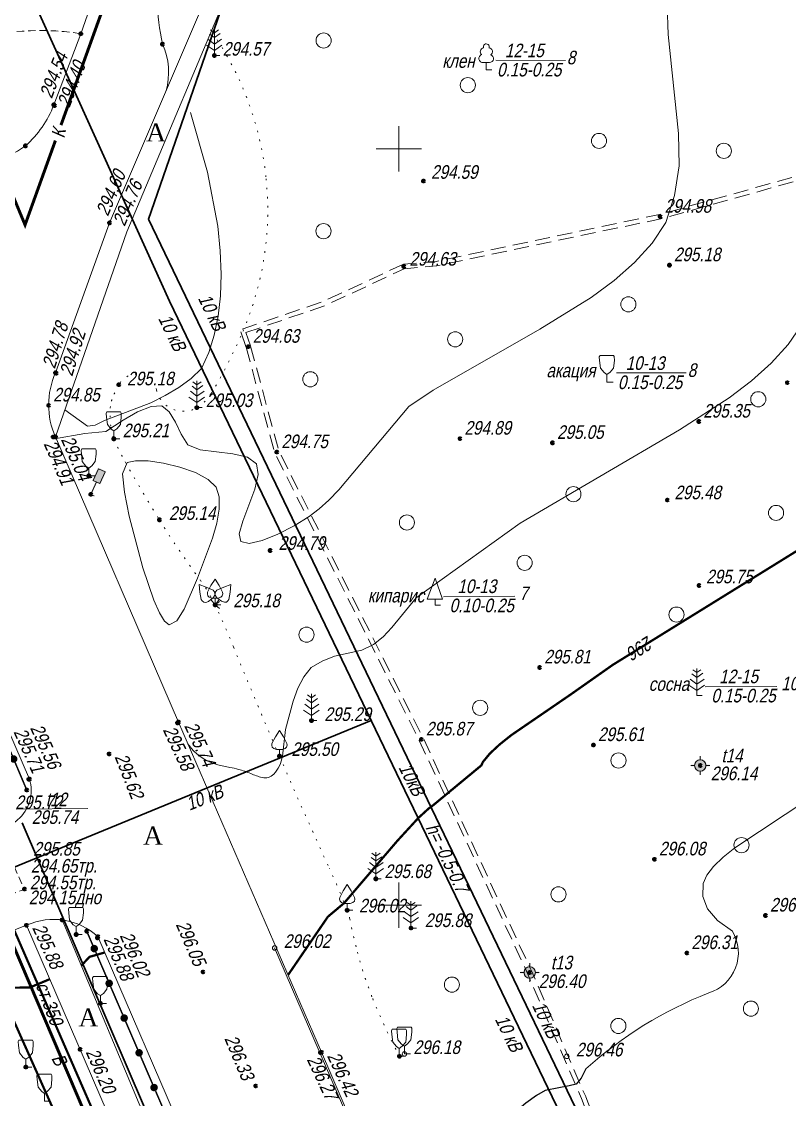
# Model space of a CAD drawing. Header units: metres. Extents: x 5191936 to 10384803, y 4968698 to 9938221.
# Drawn here: x 5192425 to 5192475.8, y 4968837.2 to 4968908.4 of the extents above; entities that cross this region are included whole.
import ezdxf

# ---------------------------------------------------------------- set-up
doc = ezdxf.new("R2010")
doc.units = ezdxf.units.M
for name, pattern in [('71100000a', [1, 0, -1]), ('COMMUN', [6, 5, -1]), ('DASHED', [0.75, 0.5, -0.25]), ('DASHEDX2', [1.5, 1, -0.5])]:
    doc.linetypes.add(name, pattern=pattern)
doc.layers.get('0').update_dxf_attribs({"lineweight": 18})
for name, color, linetype, lineweight in [('31252100', 7, 'Continuous', 18), ('71100000', 7, 'Continuous', 18), ('71133100', 7, 'Continuous', 18), ('71133200', 7, 'Continuous', 18), ('71133300', 7, 'Continuous', 18), ('71133600', 7, 'Continuous', 18), ('71133800', 7, 'Continuous', 18), ('82211000', 7, 'Continuous', 18), ('Commun', 7, 'Continuous', 18), ('CONTOURS-LABEL', 7, 'Continuous', 18), ('ELE_SKLAD', 7, 'Continuous', 18), ('GEO_POINTS', 7, 'Continuous', 18), ('Grid', 7, 'Continuous', 18), ('Otm', 7, 'Continuous', 18), ('R_Поверхность5_CNT-MAJ', 7, 'Continuous', 18), ('R_Поверхность5_CNT-MIN', 7, 'Continuous', 18), ('Sit', 7, 'Continuous', 18), ('Text', 7, 'Continuous', 18), ('Text_com', 7, 'Continuous', 18), ('Us_znak', 7, 'Continuous', 18), ('Us_znak_fon', 7, 'Continuous', 18)]:
    doc.layers.add(name, color=color, linetype=linetype, lineweight=lineweight)
doc.layers.add('R_Поверхность1_CNT-MIN', color=7, linetype='Continuous')
doc.styles.add('eskd', font='ESKD1.shx', dxfattribs={"width": 1.2, "oblique": 15})
doc.styles.get("Standard").update_dxf_attribs({"font": 'arial.ttf', "width": 0.8, "oblique": 13, "height": 0.9})
doc.styles.add('style1', font='times.ttf', dxfattribs={"height": 1})
doc.linetypes.add('KABELww_500', pattern='A,0.0001,-0.4,[131,ltypeshp.shx,S=0.4,R=90,X=0.4,Y=-0.4],0.2,[131,ltypeshp.shx,S=0.2,R=90,X=0.4,Y=-0.2],3.6,[131,ltypeshp.shx,S=0.2,R=-90,X=-0.4,Y=0.2],0.2,[131,ltypeshp.shx,S=0.4,R=-90,X=-0.4,Y=0.4],-0.8,4,-0.4', length=9.6001)
doc.linetypes.add('ПОДЗ_ЛИНИИ_СВЯЗИ', pattern='A,4.8,-0.2,[133,ltypeshp.shx,S=0.2,R=0,X=-0.2,Y=0],-0.2,4.8,-2', length=12)

# ---------------------------------------------------------------- blocks, each defined once
blk = doc.blocks.new('71133200')
for p, q in [((-0.924145, 3.560442), (-1.024145, 3.360442)), ((-1.024145, 3.360442), (-0.977382, 2.864397)), ((-0.977382, 2.864397), (-0.861899, 1.88241)), ((-0.024145, 3.560442), (-0.924145, 3.560442)), ((-0.024145, 3.560442), (0.875855, 3.560442)), ((0.861899, 1.88241), (0.975974, 2.864397)), ((0.875855, 3.560442), (0.958164, 3.395824)), ((0.975974, 2.864397), (0.958164, 3.395824)), ((-0.861899, 1.88241), (-0.374616, 1.28565)), ((0.401375, 1.321765), (0.861899, 1.88241)), ((-0.374616, 1.28565), (0, 1.039723)), ((0, 1.039723), (0.401375, 1.321765)), ((0, 0), (0, 1.039723)), ((0.8, 0), (0, 0))]:
    blk.add_line(p, q)
at = {"style": 'eskd', "oblique": 14.99997778}
blk.add_attdef('Z', (1.873004, -0.239356), '', height=2, dxfattribs=at)
blk = doc.blocks.new('71133300')
for p, q in [((0, 0.91), (0, 0)), ((0, 0), (0.76, 0))]:
    blk.add_line(p, q)
blk.add_lwpolyline([(0, 0.91), (-0.38, 0.91), (-0.76, 1.03), (-0.95, 1.21), (-1.01, 1.47), (-0.99, 1.69), (-0.54, 2.57), (0, 3.42), (0.54, 2.57), (0.99, 1.69), (1.01, 1.47), (0.95, 1.21), (0.76, 1.03), (0.39, 0.91)], close=True)
at = {"style": 'eskd', "oblique": 15}
blk.add_attdef('Z', (1.77, -0.69), '', height=2, dxfattribs=at)
blk = doc.blocks.new('71133600')
for p, q in [((-0.52, 3.39), (0, 3.02)), ((0, 3.02), (0.55, 3.39)), ((-0.86, 2.16), (0, 1.51)), ((0, 1.51), (0.96, 2.16))]:
    blk.add_line(p, q)
for points in [[(-0.64, 2.84), (0, 2.37), (0, 2.37), (0.78, 2.93)], [(0.71, 0), (0, 0), (0, 3.55)], [(-1.05, 1.38), (0, 0.67), (1, 1.38)]]:
    blk.add_lwpolyline(points)
at = {"style": 'eskd', "oblique": 15}
blk.add_attdef('Z', (2.03, -0.19), '', height=2, dxfattribs=at)
blk = doc.blocks.new('ZNAK')
at = {"layer": 'Us_znak_fon', "true_color": 0xffffff}
blk.add_hatch(color=7, dxfattribs=at).paths.add_polyline_path([(0.3, 1.8), (-0.3, 1.8), (-0.3, 0.85), (-0.05, 0.85), (-0.05, -0.05), (0.25, -0.05), (0.25, 0.05), (0.05, 0.05), (0.05, 0.85), (0.3, 0.85)])
at = {"layer": 'Us_znak', "color": 0, "linetype": 'Continuous', "lineweight": -2, "ltscale": 10}
blk.add_lwpolyline([(-0.25, 1.75), (0.25, 1.75), (0.25, 0.9), (-0.25, 0.9)], close=True, dxfattribs=at)
at = {"layer": 'Us_znak', "linetype": 'DASHEDX2', "ltscale": 10}
blk.add_lwpolyline([(0, 0.9), (0, 0), (0.25, 0)], dxfattribs=at)
blk = doc.blocks.new('*U51')
at = {"layer": '82211000', "linetype": 'Continuous', "ltscale": 0.5}
for points in [[(5192401.539, 4968912.652, 1), (5192401.737, 4968912.193, 1)], [(5192402.527, 4968910.355, 1), (5192402.725, 4968909.896, 1)], [(5192403.515, 4968908.059, 1), (5192403.713, 4968907.6, 1)], [(5192404.503, 4968905.762, 1), (5192404.701, 4968905.303, 1)], [(5192405.491, 4968903.466, 1), (5192405.689, 4968903.007, 1)], [(5192406.486, 4968901.173, 1), (5192406.688, 4968900.715, 1)], [(5192407.494, 4968898.885, 1), (5192407.695, 4968898.427, 1)], [(5192408.501, 4968896.597, 1), (5192408.703, 4968896.139, 1)], [(5192409.509, 4968894.309, 1), (5192409.71, 4968893.851, 1)], [(5192410.516, 4968892.021, 1), (5192410.718, 4968891.563, 1)], [(5192411.524, 4968889.732, 1), (5192411.725, 4968889.275, 1)], [(5192412.531, 4968887.444, 1), (5192412.733, 4968886.987, 1)], [(5192413.538, 4968885.156, 1), (5192413.74, 4968884.699, 1)], [(5192414.546, 4968882.868, 1), (5192414.747, 4968882.411, 1)], [(5192415.553, 4968880.58, 1), (5192415.755, 4968880.123, 1)], [(5192416.561, 4968878.292, 1), (5192416.762, 4968877.835, 1)], [(5192417.568, 4968876.004, 1), (5192417.77, 4968875.547, 1)], [(5192418.571, 4968873.714, 1), (5192418.766, 4968873.254, 1)], [(5192419.546, 4968871.412, 1), (5192419.741, 4968870.952, 1)], [(5192420.521, 4968869.11, 1), (5192420.716, 4968868.65, 1)], [(5192421.496, 4968866.808, 1), (5192421.691, 4968866.348, 1)], [(5192422.47, 4968864.506, 1), (5192422.665, 4968864.045, 1)], [(5192423.445, 4968862.204, 1), (5192423.64, 4968861.743, 1)], [(5192424.42, 4968859.902, 1), (5192424.615, 4968859.441, 1)]]:
    blk.add_hatch(color=256, dxfattribs=at).paths.add_polyline_path(points, flags=0)
at = {"layer": '82211000', "linetype": 'Continuous', "ltscale": 0.5, "flags": 128}
blk.add_lwpolyline([(5192401.144, 4968913.57, 0.1, 0.1, 0), (5192401.539, 4968912.652, 0, 0, 0)], format="xyseb", dxfattribs=at)
at = {"layer": '82211000', "linetype": 'Continuous', "ltscale": 0.5, "const_width": 0.1}
for points in [[(5192401.737, 4968912.193), (5192402.527, 4968910.355)], [(5192402.725, 4968909.896), (5192403.515, 4968908.059)], [(5192403.713, 4968907.6), (5192404.503, 4968905.762)], [(5192404.701, 4968905.303), (5192405.491, 4968903.466)], [(5192406.688, 4968900.715), (5192407.494, 4968898.885)], [(5192407.695, 4968898.427), (5192408.501, 4968896.597)], [(5192408.703, 4968896.139), (5192409.509, 4968894.309)], [(5192409.71, 4968893.851), (5192410.516, 4968892.021)], [(5192410.718, 4968891.563), (5192411.524, 4968889.732)], [(5192411.725, 4968889.275), (5192412.531, 4968887.444)], [(5192412.733, 4968886.987), (5192413.538, 4968885.156)], [(5192413.74, 4968884.699), (5192414.546, 4968882.868)], [(5192414.747, 4968882.411), (5192415.553, 4968880.58)], [(5192415.755, 4968880.123), (5192416.561, 4968878.292)], [(5192416.762, 4968877.835), (5192417.568, 4968876.004)], [(5192418.766, 4968873.254), (5192419.546, 4968871.412)], [(5192419.741, 4968870.952), (5192420.521, 4968869.11)], [(5192420.716, 4968868.65), (5192421.496, 4968866.808)], [(5192421.691, 4968866.348), (5192422.47, 4968864.506)], [(5192422.665, 4968864.045), (5192423.445, 4968862.204)], [(5192423.64, 4968861.743), (5192424.42, 4968859.902)]]:
    blk.add_lwpolyline(points, dxfattribs=at)
at = {"layer": '82211000', "linetype": 'Continuous', "ltscale": 0.5}
for points in [[(5192405.689, 4968903.007, 0.1, 0.1, 0), (5192406.121, 4968902.002, 0.1, 0.1, 0), (5192406.486, 4968901.173, 0, 0, 0)], [(5192417.77, 4968875.547, 0.1, 0.1, 0), (5192418.436, 4968874.033, 0.1, 0.1, 0), (5192418.571, 4968873.714, 0, 0, 0)]]:
    blk.add_lwpolyline(points, format="xyseb", dxfattribs=at)
at = {"layer": '82211000', "ltscale": 0.5, "const_width": 0.1}
blk.add_lwpolyline([(5192424.615, 4968859.441), (5192425.388, 4968857.617)], dxfattribs=at)
blk = doc.blocks.new('*U57')
at = {"layer": '82211000', "linetype": 'Continuous', "ltscale": 0.5}
for points in [[(5192429.752, 4968847.366, 1), (5192429.95, 4968846.907, 1)], [(5192430.741, 4968845.07, 1), (5192430.939, 4968844.611, 1)], [(5192431.731, 4968842.774, 1), (5192431.928, 4968842.315, 1)], [(5192432.72, 4968840.478, 1), (5192432.918, 4968840.019, 1)], [(5192433.709, 4968838.182, 1), (5192433.907, 4968837.723, 1)], [(5192434.699, 4968835.887, 1), (5192434.897, 4968835.427, 1)], [(5192435.688, 4968833.591, 1), (5192435.886, 4968833.132, 1)], [(5192436.678, 4968831.295, 1), (5192436.875, 4968830.836, 1)]]:
    blk.add_hatch(color=256, dxfattribs=at).paths.add_polyline_path(points, flags=0)
at = {"layer": '82211000', "linetype": 'Continuous', "ltscale": 0.5, "flags": 128}
blk.add_lwpolyline([(5192429.356, 4968848.284, 0.1, 0.1, 0), (5192429.752, 4968847.366, 0, 0, 0)], format="xyseb", dxfattribs=at)
at = {"layer": '82211000', "linetype": 'Continuous', "ltscale": 0.5, "const_width": 0.1}
for points in [[(5192429.95, 4968846.907), (5192430.741, 4968845.07)], [(5192430.939, 4968844.611), (5192431.731, 4968842.774)], [(5192431.928, 4968842.315), (5192432.72, 4968840.478)], [(5192432.918, 4968840.019), (5192433.709, 4968838.182)], [(5192433.907, 4968837.723), (5192434.699, 4968835.887)], [(5192434.897, 4968835.427), (5192435.688, 4968833.591)], [(5192435.886, 4968833.132), (5192436.678, 4968831.295)]]:
    blk.add_lwpolyline(points, dxfattribs=at)
at = {"layer": '82211000', "ltscale": 0.5, "const_width": 0.1}
blk.add_lwpolyline([(5192436.875, 4968830.836), (5192437.386, 4968829.652)], dxfattribs=at)
blk = doc.blocks.new('31252100a')
blk.add_circle((0, 0), 1)
blk = doc.blocks.new('GRID')
at = {"layer": 'Grid', "color": 104}
blk.add_line((-1.5, 0), (1.5, 0), dxfattribs=at)
for points in [[(0, 0), (0, 1.5)], [(0, 0), (0, -1.5)]]:
    blk.add_lwpolyline(points, dxfattribs=at)
blk = doc.blocks.new('POINT')
at = {"layer": 'Us_znak', "linetype": 'Continuous', "lineweight": -2}
h = blk.add_hatch(color=0, dxfattribs=at)
edge = h.paths.add_edge_path()
edge.add_arc((0, 0), 0.05, 0, 360)
at = {"layer": 'Us_znak_fon', "linetype": 'Continuous', "true_color": 0xffffff}
blk.add_hatch(color=7, dxfattribs=at).paths.add_polyline_path([(-0.422, 0.05, -0.346708), (-0.05, 0.422), (-0.05, 0.625), (0.05, 0.625), (0.05, 0.422, -0.346708), (0.422, 0.05), (0.625, 0.05), (0.625, -0.05), (0.422, -0.05, -0.346708), (0.05, -0.422), (0.05, -0.625), (-0.05, -0.625), (-0.05, -0.422, -0.346708), (-0.422, -0.05), (-0.625, -0.05), (-0.625, 0.05)])
at = {"layer": 'Us_znak', "color": 0, "linetype": 'Continuous', "lineweight": -2}
for p, q in [((-0.625, 0), (-0.375, 0)), ((0, 0.375), (0, 0.625)), ((0.375, 0), (0.625, 0)), ((0, -0.625), (0, -0.375))]:
    blk.add_line(p, q, dxfattribs=at)
for radius in [0.375, 0.05]:
    blk.add_circle((0, 0), radius, dxfattribs=at)
blk = doc.blocks.new('71133800')
blk.add_lwpolyline([(0.71, 0), (0, 0), (0, 0.8), (-1.03, 0.8), (0, 3.61), (1.01, 0.8), (-0.03, 0.8)])
at = {"style": 'eskd', "oblique": 15}
blk.add_attdef('Z', (1.57, -0.8), '', height=2, dxfattribs=at)
blk = doc.blocks.new('71133100')
for p, q in [((-0.39, 0.96), (0.43, 0.96)), ((0, 0.96), (0, 0)), ((0, 0), (0.75, 0))]:
    blk.add_line(p, q)
for centre, radius, start, end in [((-0.26, 2.38), 0.52, 101.09, 227.21), ((0.01, 3.04), 0.39, 339.52, 198.62), ((0.33, 2.4), 0.5, 301.87, 85.62), ((-0.44, 1.5), 0.538, 107.1058, 275.2306), ((0.46, 1.48), 0.52, 267.04, 76.7)]:
    blk.add_arc(centre, radius, start, end)
at = {"style": 'eskd', "oblique": 15}
blk.add_attdef('Z', (1.7, -0.17), '', height=2, dxfattribs=at)

msp = doc.modelspace()

# ---------------------------------------------------------------- linework, layer by layer
at = {"color": 192, "linetype": 'ПОДЗ_ЛИНИИ_СВЯЗИ', "lineweight": 60, "ltscale": 0.4, "const_width": 0.15, "flags": 128}
for points, elevation in [([(5192359.414, 4968975.202), (5192400.151, 4968879.163), (5192415.349, 4968862.931), (5192431.978, 4968825.684)], 290.481), ([(5192419.742, 4968859.39), (5192467.862, 4968749.101)], 295.619)]:
    msp.add_lwpolyline(points, dxfattribs=dict(at, elevation=elevation))
at = {"layer": '71100000', "linetype": '71100000a', "ltscale": 0.5}
msp.add_lwpolyline([(5192450.035, 4968840.02, -0.025435), (5192448.271, 4968843.83, -0.033015), (5192447.263, 4968846.905, -0.010565), (5192446.748, 4968849.109, 0.041009), (5192446.581, 4968849.668, 0.014385), (5192445.404, 4968852.443, -0.005343), (5192442.102, 4968859.852, -0.005186), (5192439.063, 4968867.076, 0.013408), (5192437.842, 4968869.851, 0.048157), (5192436.86, 4968871.498, -0.019154), (5192434.162, 4968875.479, -0.011167), (5192431.893, 4968879.309, -0.029325), (5192431.149, 4968880.834, -0.071855), (5192430.95, 4968881.604, -0.041893), (5192430.917, 4968882.963, -0.078018), (5192431.018, 4968883.425, -0.033707), (5192431.48, 4968884.412, -0.688426), (5192433.967, 4968884.061, 0.504722), (5192436.64, 4968882.894, 0.126735), (5192437.571, 4968883.807, 0.034981), (5192439.691, 4968887.949, 0.128452), (5192441.207, 4968898.148, 0.127487), (5192437.534, 4968907.864)], format="xyb", dxfattribs=at)
at = {"layer": 'Commun', "color": 1, "linetype": 'KABELww_500', "lineweight": 30, "flags": 128}
for points, elevation in [([(5192382.466, 4969011.289), (5192415.089, 4968933.441), (5192434.818, 4968889.937), (5192496.307, 4968762.206)], 289.986), ([(5192470.823, 4968955.324), (5192470.043, 4968959.241), (5192459.28, 4968956.949), (5192460.771, 4968950.247), (5192451.844, 4968948.527), (5192433.445, 4968895.36), (5192497.244, 4968762.638)], 289.986), ([(5192448.161, 4968862.219), (5192387.086, 4968837.14)], 294.626), ([(5192425.079, 4968855.453), (5192470.325, 4968750.235)], 289.986)]:
    msp.add_lwpolyline(points, dxfattribs=dict(at, elevation=elevation))
at = {"layer": 'Commun', "color": 32, "linetype": 'COMMUN', "ltscale": 0.7, "const_width": 0.2, "elevation": 289.283, "flags": 128}
for points in [[(5192427.65, 4968901.57), (5192435.537, 4968923.461)], [(5192418.659, 4968910.859), (5192425.274, 4968894.976), (5192427.282, 4968900.548)]]:
    msp.add_lwpolyline(points, dxfattribs=at)
at = {"layer": 'Commun', "color": 106, "linetype": 'COMMUN', "ltscale": 0.7, "const_width": 0.2, "elevation": 295.736, "flags": 128}
msp.add_lwpolyline([(5192423.269, 4968850.237), (5192466.623, 4968748.53)], dxfattribs=at)
at = {"layer": 'GEO_POINTS', "color": 1}
for points, elevation in [([(5192441.784, 4968847.178), (5192441.784, 4968847.178)], 296.015), ([(5192450.368, 4968840.17), (5192450.368, 4968840.17)], 296.18), ([(5192461.111, 4968840.011), (5192461.111, 4968840.011)], 296.46)]:
    msp.add_lwpolyline(points, dxfattribs=dict(at, elevation=elevation))
at = {"layer": 'GEO_POINTS', "lineweight": 60}
for centre in [(5192428.958, 4968907.612, 294.293), (5192434.364, 4968906.923, 294.402), (5192437.794, 4968906.167, 294.569), (5192427.177, 4968902.905, 294.537), (5192427.229, 4968902.855, 294.396), (5192425.304, 4968900.195, 294.41), (5192451.634, 4968897.871, 294.591), (5192467.282, 4968895.518, 294.976), (5192430.868, 4968895.104, 294.763), (5192430.871, 4968895.117, 294.604), (5192450.327, 4968892.225, 294.634), (5192467.896, 4968892.312, 295.178), (5192440.039, 4968886.923, 294.626), (5192427.294, 4968885.197, 294.783), (5192427.343, 4968885.167, 294.922), (5192431.48, 4968884.412, 295.175), (5192475.694, 4968884.545, 295.61), (5192426.835, 4968883.042, 294.85), (5192436.64, 4968882.894, 295.032), (5192469.84, 4968881.975, 295.35), (5192427.14, 4968880.956, 294.909), (5192427.28, 4968880.964, 295.041), (5192431.149, 4968880.834, 295.208), (5192454.043, 4968880.849, 294.886), (5192460.165, 4968880.566, 295.05), (5192441.93, 4968879.956, 294.749), (5192429.488, 4968878.383, 295.768), (5192429.625, 4968877.163, 295.146), (5192467.759, 4968876.788, 295.478), (5192434.162, 4968875.479, 295.145), (5192441.486, 4968873.448, 294.794), (5192469.853, 4968871.139, 295.749), (5192437.842, 4968869.851, 295.178), (5192459.312, 4968865.722, 295.813), (5192435.366, 4968862.061, 295.584), (5192435.424, 4968862.1, 295.738), (5192444.218, 4968862.205, 295.288), (5192451.486, 4968860.963, 295.87), (5192462.869, 4968860.593, 295.61), (5192430.834, 4968860.002, 295.62), (5192442.102, 4968859.852, 295.5), (5192469.939, 4968859.242, 296.14), (5192425.526, 4968858.326, 295.707), (5192425.567, 4968858.343, 295.558), (5192425.388, 4968857.617, 295.695), (5192466.905, 4968853.038, 296.075), (5192425.235, 4968851.073, 295.797), (5192448.478, 4968851.745, 295.684), (5192446.581, 4968849.668, 296.024), (5192427.721, 4968849.03, 295.875), (5192474.25, 4968849.324, 296.639), (5192425.373, 4968848.677, 295.883), (5192429.356, 4968848.284, 295.965), (5192450.802, 4968848.494, 295.878), (5192428.653, 4968848.07, 295.97), (5192430.069, 4968847.841, 296.024), (5192430.093, 4968847.929, 295.885), (5192469.053, 4968846.845, 296.308), (5192437.045, 4968845.593, 296.053), (5192458.652, 4968845.555, 296.401), (5192430.255, 4968843.514, 296.175), (5192428.915, 4968840.476, 296.204), (5192444.82, 4968840.263, 296.27), (5192444.889, 4968840.285, 296.423), (5192450.035, 4968840.02, 296.2), (5192425.327, 4968839.306, 295.941), (5192440.528, 4968838.057, 296.327)]:
    msp.add_circle(centre, 0.06, dxfattribs=at)
at = {"layer": 'GEO_POINTS', "color": 1}
for centre in [(5192441.784, 4968847.178, 296.015), (5192450.368, 4968840.17, 296.18), (5192461.111, 4968840.011, 296.46)]:
    msp.add_circle(centre, 0.15, dxfattribs=at)
at = {"layer": 'R_Поверхность1_CNT-MIN', "color": 32, "elevation": 296.5}
msp.add_lwpolyline([(5192462.377, 4968839.186), (5192462.052, 4968838.568), (5192461.722, 4968838.181), (5192461.272, 4968838.069), (5192460.58, 4968837.939), (5192459.686, 4968837.756), (5192459.096, 4968837.425), (5192458.394, 4968836.918), (5192453.179, 4968832.495), (5192452.367, 4968831.911), (5192451.635, 4968831.482), (5192451.007, 4968831.247), (5192450.074, 4968831.313), (5192449.301, 4968831.717), (5192448.328, 4968832.03)], dxfattribs=at)
at = {"layer": 'R_Поверхность5_CNT-MAJ', "color": 32, "elevation": 296, "flags": 128}
msp.add_lwpolyline([(5192506.282, 4968931.554, 0.15, 0.15, 0), (5192496.66, 4968903.041, 0.15, 0.15, 0), (5192493.655, 4968896.656, 0.15, 0.15, 0), (5192485.676, 4968883.654, 0.15, 0.15, 0), (5192484.858, 4968880.647, 0.15, 0.15, 0), (5192483.836, 4968878.993, 0.15, 0.15, 0), (5192482.846, 4968877.999, 0.15, 0.15, 0), (5192481.553, 4968876.93, 0.15, 0.15, 0), (5192478.247, 4968874.615, 0.15, 0.15, 0), (5192464.154, 4968865.895, 0.15, 0.15, 0), (5192461.343, 4968863.919, 0.15, 0.15, 0), (5192457.438, 4968861.247, 0.15, 0.15, 0), (5192456.659, 4968860.625, 0.15, 0.15, 0), (5192456.026, 4968860.037, 0.15, 0.15, 0), (5192455.572, 4968859.492, 0.15, 0.15, 0), (5192455.453, 4968859.244, 0.15, 0.15, 0), (5192452.291, 4968856.631, 0.15, 0.15, 0), (5192451.966, 4968856.391, 0.15, 0.15, 0), (5192451.294, 4968855.778, 0.15, 0.15, 0), (5192449.903, 4968854.263, 0.15, 0.15, 0), (5192446.373, 4968850.141, 0.15, 0.15, 0), (5192446.373, 4968850.141, 0.15, 0.15, 0), (5192446.373, 4968850.141, 0, 0, 0)], format="xyseb", dxfattribs=at)
at = {"layer": 'R_Поверхность5_CNT-MAJ', "color": 32, "const_width": 0.15, "flags": 128}
for points, elevation in [([(5192446.373, 4968850.141), (5192445.304, 4968849.243), (5192442.672, 4968845.394)], 296), ([(5192430.545, 4968846.881), (5192429.536, 4968846.59), (5192428.99, 4968846.004)], 295.885), ([(5192418.271, 4968844.315), (5192421.659, 4968844.318), (5192423.954, 4968844.545), (5192425.582, 4968844.564), (5192426.908, 4968845.116)], 296)]:
    msp.add_lwpolyline(points, dxfattribs=dict(at, elevation=elevation))
at = {"layer": 'R_Поверхность5_CNT-MIN', "color": 32, "flags": 128}
for points, elevation in [([(5192501.698, 4968942.258), (5192481.104, 4968900.912), (5192477.708, 4968890.353), (5192476.858, 4968888.668), (5192475.75, 4968887.064), (5192474.628, 4968885.837), (5192473.319, 4968884.669), (5192471.855, 4968883.551), (5192468.573, 4968881.424), (5192458.025, 4968875.268), (5192451.139, 4968870.319), (5192449.542, 4968868.352), (5192448.967, 4968867.752), (5192448.332, 4968867.232), (5192447.55, 4968866.871), (5192445.753, 4968866.464), (5192444.935, 4968866.141), (5192444.189, 4968865.717), (5192443.716, 4968865.106), (5192443.323, 4968864.346), (5192442.998, 4968863.482), (5192442.497, 4968861.614), (5192442.292, 4968859.852)], 295.5), ([(5192510.277, 4968911.973), (5192507.267, 4968904.954), (5192501.788, 4968897.305), (5192493.178, 4968878.157), (5192492.523, 4968874.78), (5192490.722, 4968870.307), (5192490.418, 4968868.517), (5192490.104, 4968867.787), (5192489.606, 4968867.41), (5192488.991, 4968867.153), (5192488.36, 4968866.804), (5192487.742, 4968866.24), (5192485.83, 4968864.104), (5192478.991, 4968858.368), (5192477.174, 4968857.079), (5192472.231, 4968853.803), (5192471.448, 4968853.176), (5192470.813, 4968852.568), (5192470.36, 4968851.986), (5192470.124, 4968851.433), (5192470.102, 4968850.576), (5192470.417, 4968849.765), (5192471.07, 4968848.999), (5192472.061, 4968848.28)], 296.5), ([(5192467.755, 4968909.49), (5192467.804, 4968907.553), (5192468.506, 4968901.012), (5192468.548, 4968898.868), (5192468.239, 4968896.909), (5192467.665, 4968895.135), (5192466.747, 4968893.759), (5192465.591, 4968892.485), (5192464.234, 4968891.298), (5192462.714, 4968890.181), (5192459.335, 4968888.092), (5192452.278, 4968884.043), (5192450.67, 4968882.964), (5192446.032, 4968877.458), (5192445.374, 4968876.787), (5192444.72, 4968876.197), (5192444.07, 4968875.704), (5192443.069, 4968875.084), (5192441.989, 4968874.524), (5192440.956, 4968874.107), (5192440.097, 4968873.92), (5192439.54, 4968874.048), (5192439.443, 4968874.544), (5192439.675, 4968875.385), (5192440.464, 4968877.501), (5192440.691, 4968878.472), (5192440.587, 4968879.182), (5192439.98, 4968879.625), (5192439.026, 4968879.836), (5192436.86, 4968880.106), (5192436.036, 4968880.436), (5192435.605, 4968881.144), (5192435.22, 4968881.933), (5192434.815, 4968882.616), (5192434.324, 4968883.009), (5192433.605, 4968882.962), (5192432.704, 4968882.614), (5192431.773, 4968882.074), (5192430.623, 4968881.327), (5192429.237, 4968881.193), (5192427.217, 4968880.828)], 295), ([(5192436.227, 4968902.411), (5192437.34, 4968898.461), (5192438.015, 4968894.899), (5192438.189, 4968893.262), (5192438.254, 4968891.723), (5192438.21, 4968890.28), (5192438.056, 4968888.934), (5192437.793, 4968887.684), (5192437.421, 4968886.532), (5192436.94, 4968885.476), (5192436.251, 4968884.818), (5192435.44, 4968884.228), (5192434.542, 4968883.694), (5192433.588, 4968883.203), (5192430.527, 4968882.043), (5192429.918, 4968881.726)], 294.5), ([(5192429.918, 4968881.726), (5192429.399, 4968881.676), (5192427.907, 4968882.758)], 294.5)]:
    msp.add_lwpolyline(points, dxfattribs=dict(at, elevation=elevation))
at = {"layer": 'R_Поверхность5_CNT-MIN', "color": 32, "elevation": 295.5, "flags": 128}
msp.add_lwpolyline([(5192434.817, 4968868.538), (5192435.304, 4968868.8), (5192435.802, 4968869.572), (5192436.684, 4968871.623), (5192437.679, 4968874.273), (5192437.956, 4968875.25), (5192438.12, 4968876.175), (5192438.122, 4968876.991), (5192437.911, 4968877.64), (5192437.382, 4968878.154), (5192436.544, 4968878.6), (5192435.521, 4968878.963), (5192434.435, 4968879.226), (5192433.41, 4968879.373), (5192432.569, 4968879.389), (5192432.035, 4968879.258), (5192431.723, 4968878.528), (5192431.858, 4968877.316), (5192432.17, 4968875.715), (5192433.066, 4968872.301), (5192433.795, 4968870.159), (5192434.158, 4968869.337), (5192434.503, 4968868.773)], close=True, dxfattribs=at)
at = {"layer": 'R_Поверхность5_CNT-MIN', "color": 32}
msp.add_lwpolyline([(5192442.292, 4968859.852, -0.156787), (5192441.719, 4968858.668, -0.271187), (5192440.953, 4968858.448, -0.038526), (5192440.203, 4968858.703, 0.035701), (5192439.395, 4968858.982, 0.016938), (5192438.821, 4968859.115, -0.012112), (5192438.016, 4968859.293, -0.159893), (5192436.264, 4968860.39, -0.017346), (5192436.042, 4968860.676)], format="xyb", dxfattribs=at)
at = {"layer": 'R_Поверхность5_CNT-MIN', "color": 32, "elevation": 296.5, "flags": 128}
msp.add_lwpolyline([(5192472.061, 4968848.28, -0.486944), (5192470.498, 4968844.206, 0.090832), (5192462.377, 4968839.186, 2.598001)], format="xyb", dxfattribs=at)
at = {"layer": 'Sit', "flags": 128}
for points, elevation in [([(5192412.257, 4968915.081), (5192417.309, 4968903.186, 0.533802), (5192425.304, 4968900.195, 0.119515), (5192427.177, 4968902.905), (5192428.958, 4968907.612), (5192433.591, 4968920.829), (5192435.781, 4968926.726), (5192437.133, 4968930.267), (5192442.126, 4968944.513), (5192443.619, 4968948.254)], 293.656), ([(5192434.364, 4968906.923, -0.048517), (5192434.02, 4968909.807), (5192439.883, 4968925.956), (5192441.089, 4968929.76), (5192442.067, 4968932.416, -0.075331), (5192444.332, 4968934.339, 0.188847), (5192445.595, 4968936.021)], 294.402), ([(5192447.22, 4968933.436), (5192441.725, 4968918.196, -0.252015), (5192439.439, 4968912.168), (5192432.015, 4968894.505), (5192427.28, 4968880.964)], 294.109), ([(5192430.868, 4968895.104), (5192430.868, 4968895.104), (5192438.336, 4968912.562), (5192438.935, 4968914.077, 0.349402), (5192440.458, 4968918.315), (5192442.842, 4968924.865), (5192445.978, 4968933.407)], 294.85), ([(5192434.364, 4968906.923, -0.176222), (5192434.602, 4968903.833, -1.114491)], 294.402), ([(5192427.28, 4968880.964, -0.213698), (5192427.294, 4968885.197), (5192430.868, 4968895.104)], 294.85), ([(5192423.038, 4968853.981, -0.034609), (5192424.784, 4968855.654, 0.305332), (5192425.567, 4968858.343, -42.936073)], 294.548), ([(5192430.093, 4968847.929, 0.300387), (5192425.373, 4968848.677), (5192418.908, 4968846.151, 0.315214), (5192418.524, 4968843.425), (5192422.923, 4968832.966)], 295.885)]:
    msp.add_lwpolyline(points, format="xyb", dxfattribs=dict(at, elevation=elevation))
at = {"layer": 'Sit', "linetype": 'DASHED', "elevation": 293.656, "flags": 128}
msp.add_lwpolyline([(5192428.958, 4968907.612, 0.127421), (5192420.217, 4968906.746, 0.273402), (5192417.309, 4968903.186, -3.718006)], format="xyb", dxfattribs=at)
at = {"layer": 'Sit', "flags": 128}
for points in [[(5192456.406, 4968905.865), (5192461.013, 4968905.85)], [(5192464.398, 4968885.201), (5192469.005, 4968885.185)], [(5192470.26, 4968864.436), (5192474.991, 4968864.469)]]:
    msp.add_lwpolyline(points, dxfattribs=at)
at = {"layer": 'Sit', "linetype": 'DASHEDX2', "flags": 128}
for points, elevation in [([(5192481.777, 4968899.722), (5192467.246, 4968895.663), (5192452.462, 4968892.561), (5192450.314, 4968892.374)], 295.548), ([(5192481.858, 4968899.433), (5192467.317, 4968895.372), (5192452.506, 4968892.264), (5192450.34, 4968892.076)], 295.548), ([(5192439.643, 4968888.091), (5192444.984, 4968889.904), (5192450.264, 4968892.361)], 294.626), ([(5192439.881, 4968887.855), (5192445.096, 4968889.626), (5192450.391, 4968892.089)], 294.626), ([(5192439.894, 4968886.884), (5192441.79, 4968879.902), (5192451.351, 4968860.898), (5192458.515, 4968845.493), (5192462.08, 4968837.232)], 294.626), ([(5192440.184, 4968886.963), (5192442.071, 4968880.01), (5192451.621, 4968861.028), (5192458.789, 4968845.616), (5192462.356, 4968837.351)], 294.626), ([(5192462.08, 4968837.232), (5192466.214, 4968826.389), (5192472.024, 4968811.589), (5192476.027, 4968802.257), (5192480.519, 4968789.474), (5192485.482, 4968774.503), (5192489.044, 4968762.256)], 296.46), ([(5192462.361, 4968837.339), (5192466.494, 4968826.498), (5192472.301, 4968811.703), (5192476.306, 4968802.366), (5192480.803, 4968789.571), (5192485.768, 4968774.592), (5192489.332, 4968762.34)], 296.46)]:
    msp.add_lwpolyline(points, dxfattribs=dict(at, elevation=elevation))
at = {"layer": 'Sit', "flags": 128}
for points, elevation in [([(5192425.567, 4968858.343), (5192418.758, 4968874.07), (5192411.656, 4968890.252)], 295.558), ([(5192439.897, 4968886.875), (5192439.549, 4968887.901)], 294.626), ([(5192440.181, 4968886.971), (5192439.881, 4968887.855)], 294.626), ([(5192427.28, 4968880.964), (5192435.424, 4968862.1), (5192444.889, 4968840.285), (5192448.71, 4968831.388), (5192448.71, 4968831.388)], 294.85), ([(5192452.944, 4968870.396), (5192457.675, 4968870.429)], 295.5), ([(5192424.683, 4968856.359), (5192429.431, 4968856.394)], 295.741), ([(5192427.721, 4968849.03), (5192433.609, 4968834.984), (5192434.918, 4968831.943)], 295.875), ([(5192425.373, 4968848.677), (5192431.669, 4968834.07), (5192431.669, 4968834.07)], 295.883), ([(5192430.093, 4968847.929), (5192436.055, 4968834.095), (5192436.055, 4968834.095)], 295.885)]:
    msp.add_lwpolyline(points, dxfattribs=dict(at, elevation=elevation))
at = {"layer": 'Sit', "linetype": 'DASHED', "elevation": 295.736, "flags": 128}
msp.add_lwpolyline([(5192423.606, 4968854.606), (5192425.235, 4968851.073), (5192423.06, 4968850.148), (5192421.432, 4968853.68)], close=True, dxfattribs=at)
at = {"layer": 'Sit', "elevation": 296.015}
msp.add_lwpolyline([(5192441.784, 4968847.178), (5192451.471, 4968824.754), (5192456.948, 4968812.198), (5192462.682, 4968798.966), (5192466.036, 4968791.178), (5192472.247, 4968776.792), (5192482.229, 4968753.754)], dxfattribs=at)

# ---------------------------------------------------------------- block references
at = {"layer": '31252100', "color": 7, "xscale": 0.5, "yscale": 0.5, "zscale": 0.5}
for p in [(5192445.022, 4968907.16), (5192454.562, 4968904.211), (5192463.24, 4968900.525), (5192471.498, 4968899.866), (5192445.016, 4968894.563), (5192465.182, 4968889.723), (5192453.726, 4968887.411), (5192444.143, 4968884.769), (5192473.773, 4968883.448), (5192461.547, 4968877.173), (5192474.95, 4968875.936), (5192450.532, 4968875.302), (5192458.32, 4968872.64), (5192468.365, 4968869.216), (5192443.892, 4968867.887), (5192455.378, 4968863.05), (5192464.527, 4968859.569), (5192472.662, 4968853.976), (5192460.555, 4968850.721), (5192453.508, 4968844.755), (5192473.286, 4968843.169), (5192464.52, 4968842.024)]:
    msp.add_blockref('31252100a', p, dxfattribs=at)
at = {"layer": '71133100', "color": 7, "xscale": 0.5, "yscale": 0.5, "zscale": 0.5}
msp.add_blockref('71133100', (5192455.777, 4968905.226, -0.161), dxfattribs=at)
at = {"layer": '71133200', "color": 7, "xscale": 0.5, "yscale": 0.5, "zscale": 0.5}
for p in [(5192463.766, 4968884.57), (5192431.149, 4968880.834, 295.208), (5192429.488, 4968878.383, 295.768), (5192428.653, 4968848.07, 295.97), (5192430.255, 4968843.514, 296.175), (5192450.022, 4968840.02, 296.2), (5192425.327, 4968839.306, 295.941), (5192426.562, 4968837.046, 296.253)]:
    msp.add_blockref('71133200', p, dxfattribs=at)
at = {"layer": '71133200', "color": 0, "xscale": 0.5, "yscale": 0.5, "zscale": 0.5}
msp.add_blockref('71133200', (5192450.368, 4968840.17, 296.18), dxfattribs=at)
at = {"layer": '71133300', "color": 7, "xscale": 0.5, "yscale": 0.5, "zscale": 0.5}
for rotation in [38.26990210757506, 322.382427364061]:
    msp.add_blockref('71133300', (5192437.842, 4968869.851, 295.178), dxfattribs=dict(at, rotation=rotation))
for p in [(5192437.842, 4968869.851, 295.178), (5192442.102, 4968859.852, 295.5), (5192446.581, 4968849.668, 296.024)]:
    msp.add_blockref('71133300', p, dxfattribs=at)
at = {"layer": '71133600', "color": 7, "xscale": 0.5, "yscale": 0.5, "zscale": 0.5}
for p in [(5192437.794, 4968906.167, 294.569), (5192436.64, 4968882.894, 295.032), (5192469.706, 4968863.868), (5192444.218, 4968862.205, 295.288), (5192448.478, 4968851.745, 295.684), (5192450.802, 4968848.494, 295.878)]:
    msp.add_blockref('71133600', p, dxfattribs=at)
at = {"layer": '71133800', "color": 7, "xscale": 0.5, "yscale": 0.5, "zscale": 0.5}
msp.add_blockref('71133800', (5192452.391, 4968869.828, 295.5), dxfattribs=at)
at = {"layer": '82211000', "color": 7}
for name in ['*U51', '*U57']:
    msp.add_blockref(name, (0, 0), dxfattribs=at)
at = {"layer": 'Grid', "color": 7, "linetype": 'Continuous'}
for p in [(5192450, 4968900), (5192450, 4968850)]:
    msp.add_blockref('GRID', p, dxfattribs=at)
at = {"layer": 'Sit', "color": 7, "linetype": 'Continuous', "rotation": 335.4812721317538}
msp.add_blockref('ZNAK', (5192429.625, 4968877.163, 295.146), dxfattribs=at)
at = {"layer": 'Sit', "color": 7, "linetype": 'Continuous'}
for p in [(5192469.939, 4968859.242, 296.14), (5192458.652, 4968845.555, 296.401)]:
    msp.add_blockref('POINT', p, dxfattribs=at)

# ---------------------------------------------------------------- texts
at = {"layer": 'CONTOURS-LABEL', "color": 32, "oblique": 13, "width": 0.8}
msp.add_text('296', height=0.9, rotation=211.74789, dxfattribs=at).set_placement((5192466.47, 4968867.85, 296))
at = {"layer": 'ELE_SKLAD', "oblique": 13, "width": 0.8}
for s, p in [('t14', (5192471.339, 4968859.45, 294.84)), ('t12', (5192426.644, 4968856.546, 294.441)), ('t13', (5192460.052, 4968845.763, 295.101))]:
    msp.add_text(s, height=0.9, dxfattribs=at).set_placement(p)
at = {"layer": 'GEO_POINTS', "oblique": 13, "width": 0.8}
for s, p in [('295.72', (5192424.634, 4968856.357, 295.718)), ('296.02', (5192442.384, 4968847.178, 296.015)), ('296.18', (5192450.968, 4968840.17, 296.18)), ('296.46', (5192461.711, 4968840.011, 296.46))]:
    msp.add_text(s, height=0.9, dxfattribs=at).set_placement(p)
at = {"layer": 'Otm', "oblique": 13, "width": 0.8}
for s, p in [('294.57', (5192438.348, 4968906.16, 294.569)), ('12-15', (5192457.013, 4968906.052, 0.02)), ('клен', (5192452.87, 4968905.357, 0.02)), ('8', (5192461.117, 4968905.587, 0.02)), ('0.15-0.25', (5192456.498, 4968904.786, 0.02)), ('294.59', (5192452.131, 4968898.021, 294.591)), ('294.98', (5192467.582, 4968895.778, 294.976)), ('294.63', (5192450.704, 4968892.28, 294.634)), ('295.18', (5192468.196, 4968892.572, 295.178)), ('294.63', (5192440.339, 4968887.183, 294.626)), ('10-13', (5192465.006, 4968885.388, 0.02)), ('акация', (5192459.761, 4968884.899, 0.02)), ('8', (5192469.11, 4968884.922, 0.02)), ('295.18', (5192432.026, 4968884.37, 295.175)), ('0.15-0.25', (5192464.491, 4968884.121, 0.02)), ('294.85', (5192427.135, 4968883.302, 294.85)), ('295.03', (5192437.231, 4968882.932, 295.032)), ('295.35', (5192470.14, 4968882.235, 295.35)), ('295.21', (5192431.73, 4968880.936, 295.208)), ('294.89', (5192454.343, 4968881.109, 294.886)), ('294.75', (5192442.23, 4968880.216, 294.749)), ('295.05', (5192460.465, 4968880.826, 295.05)), ('295.48', (5192468.232, 4968876.839, 295.478)), ('295.14', (5192434.791, 4968875.473, 295.145)), ('294.79', (5192442.043, 4968873.492, 294.794)), ('295.75', (5192470.323, 4968871.28, 295.749)), ('10-13', (5192453.871, 4968870.636, 295.52)), ('7', (5192457.975, 4968870.171, 295.52)), ('295.18', (5192439.049, 4968869.699, 295.178)), ('кипарис', (5192447.946, 4968870.018, 295.52)), ('0.10-0.25', (5192453.356, 4968869.37, 295.52)), ('295.81', (5192459.612, 4968865.982, 295.813)), ('12-15', (5192471.187, 4968864.677, 0.02)), ('сосна', (5192466.526, 4968864.174, 0.02)), ('10', (5192475.291, 4968864.211, 0.02)), ('0.15-0.25', (5192470.672, 4968863.41, 0.02)), ('295.29', (5192445.075, 4968862.182, 295.288)), ('295.87', (5192451.786, 4968861.223, 295.87)), ('295.61', (5192463.169, 4968860.853, 295.61)), ('295.50', (5192442.898, 4968859.871, 295.5)), ('296.14', (5192470.633, 4968858.268, 296.14)), ('295.74', (5192425.716, 4968855.376, 295.741)), ('296.08', (5192467.205, 4968853.298, 296.075)), ('295.68', (5192449.048, 4968851.799, 295.684)), ('296.02', (5192447.365, 4968849.527, 296.024)), ('296.64', (5192474.55, 4968849.584, 296.639)), ('295.88', (5192451.718, 4968848.56, 295.878)), ('296.31', (5192469.353, 4968847.105, 296.308)), ('296.40', (5192459.257, 4968844.532, 294.626))]:
    msp.add_text(s, height=0.9, dxfattribs=at).set_placement(p)
for s, rotation, p in [('294.54', 69.26917, (5192427.04, 4968903.277, 294.537)), ('294.40', 69.26917, (5192428.216, 4968902.68, 294.396)), ('294.60', 66.77432, (5192430.75, 4968895.496, 294.604)), ('294.76', 66.77432, (5192431.857, 4968894.83, 294.763)), ('294.78', 72.66579, (5192427.239, 4968885.416, 294.783)), ('294.92', 72.66579, (5192428.389, 4968884.917, 294.922)), ('294.91', 293.34994, (5192426.491, 4968880.506, 294.909)), ('295.04', 293.34994, (5192427.638, 4968880.792, 295.041)), ('295.56', 294.31786, (5192425.594, 4968861.725, 295.558)), ('295.74', 294.95437, (5192435.788, 4968861.863, 295.738)), ('295.71', 294.31786, (5192424.497, 4968861.463, 295.707)), ('295.58', 294.95437, (5192434.373, 4968861.599, 295.584)), ('295.62', 291.55415, (5192431.186, 4968859.819, 295.62)), ('295.88', 294.43175, (5192425.734, 4968848.512, 295.883)), ('296.05', 293.21114, (5192435.233, 4968848.73, 296.053)), ('295.88', 293.31371, (5192430.451, 4968847.756, 295.885)), ('296.02', 293.31371, (5192431.522, 4968848, 296.024)), ('296.33', 292.71587, (5192438.445, 4968841.193, 296.327)), ('296.20', 293.22321, (5192429.272, 4968840.303, 296.204)), ('296.27', 295.06349, (5192443.893, 4968839.812, 296.27)), ('296.42', 295.06349, (5192445.232, 4968840.049, 296.423))]:
    msp.add_text(s, height=0.9, rotation=rotation, dxfattribs=at).set_placement(p)
at = {"layer": 'Text', "style": 'style1'}
for p in [(5192433.286, 4968900.487), (5192433.089, 4968854.001), (5192428.807, 4968841.988)]:
    msp.add_text('А', height=1.2, dxfattribs=at).set_placement(p)
at = {"layer": 'Text_com', "oblique": 13, "width": 0.8}
for s, rotation, p in [('К', 79.73045, (5192427.876, 4968900.662, 286.771)), ('10кВ', 296.64553, (5192449.956, 4968859.116, 568.007)), ('ст.350', 290.45171, (5192425.962, 4968844.723, 277.672)), ('В', 296.75779, (5192426.988, 4968839.9, 282.899))]:
    msp.add_text(s, height=0.9, rotation=rotation, dxfattribs=at).set_placement(p)
at = {"layer": 'Text_com', "color": 1, "oblique": 13, "width": 0.8}
for s, rotation, p in [('10 кВ ', 295.65484, (5192436.693, 4968890.134, 568.007)), ('10 кВ ', 295.65484, (5192434.063, 4968888.793, 568.007)), ('10 кВ ', 21.55693, (5192436.145, 4968856.241, 568.007)), ('h= -0.5-0.7', 295.65484, (5192451.742, 4968855.144, 568.007)), ('10 кВ ', 295.65484, (5192458.789, 4968843.375, 568.007)), ('10 кВ ', 295.65484, (5192456.334, 4968842.471, 568.007))]:
    msp.add_text(s, height=0.9, rotation=rotation, dxfattribs=at).set_placement(p)
at = {"layer": 'Text_com', "oblique": 13, "width": 0.8}
for s, p in [('295.85', (5192425.818, 4968853.283, 295.849)), ('294.65тр.', (5192425.662, 4968852.162, 295.849)), ('294.55тр.', (5192425.593, 4968851.057, 295.849)), ('294.15дно', (5192425.524, 4968850.073, 295.849))]:
    msp.add_text(s, height=0.9, dxfattribs=at).set_placement(p)

doc.saveas('drawing.dxf')
